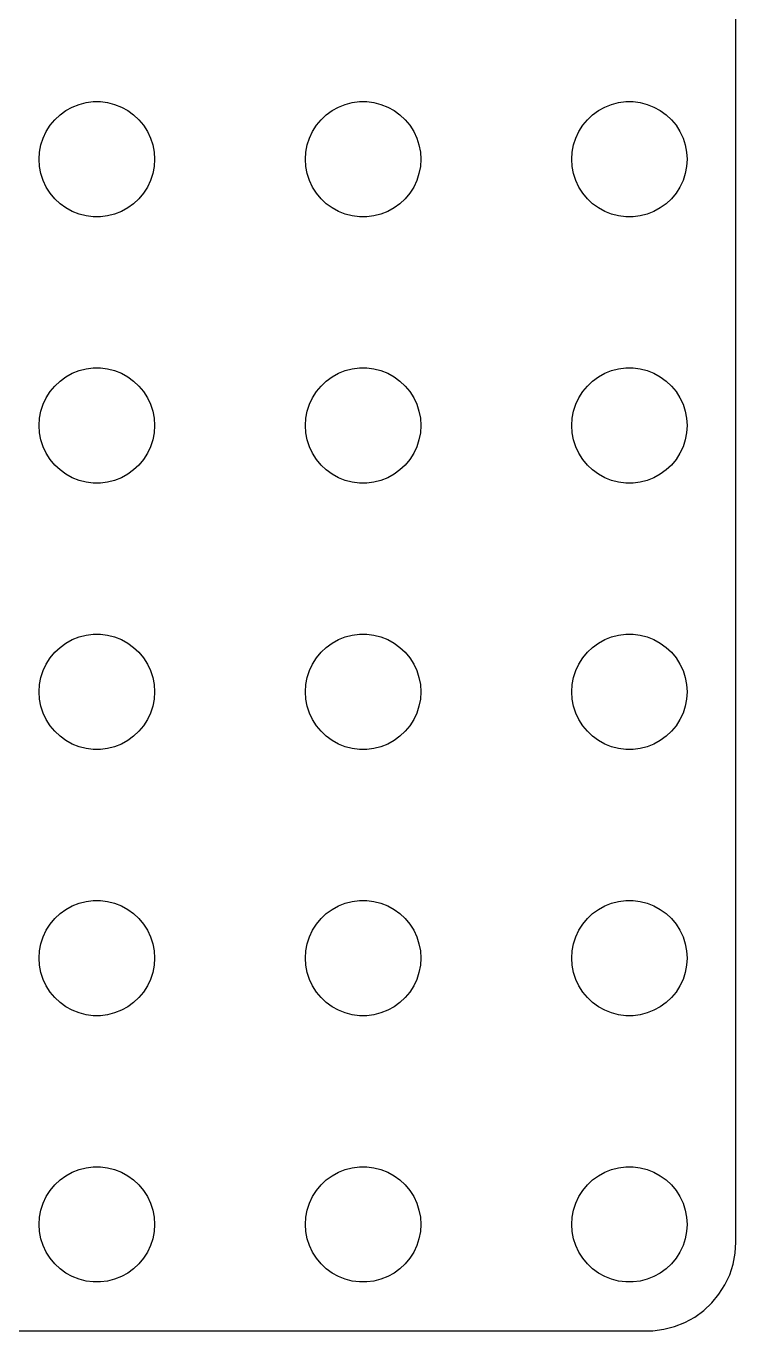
# Model space of a CAD drawing. Header units: metres. Extents: x 9 to 156, y 9 to 156.
# Drawn here: x 116 to 156, y 9 to 82.5 of the extents above; entities that cross this region are included whole.
import ezdxf

# ---------------------------------------------------------------- set-up
doc = ezdxf.new("R2010")
doc.units = ezdxf.units.M

msp = doc.modelspace()

# ---------------------------------------------------------------- linework, layer by layer
for p, q in [((156, 14), (156, 151)), ((118.259, 77.7441), (118.616, 77.9407)), ((118.616, 77.9407), (118.996, 78.0909)), ((118.996, 78.0909), (119.391, 78.1924)), ((119.391, 78.1924), (119.796, 78.2436)), ((119.796, 78.2436), (120.204, 78.2436)), ((120.204, 78.2436), (120.609, 78.1924)), ((120.609, 78.1924), (121.004, 78.0909)), ((121.004, 78.0909), (121.384, 77.9407)), ((121.384, 77.9407), (121.741, 77.7441)), ((133.259, 77.7441), (133.616, 77.9407)), ((133.616, 77.9407), (133.996, 78.0909)), ((133.996, 78.0909), (134.391, 78.1924)), ((134.391, 78.1924), (134.796, 78.2436)), ((134.796, 78.2436), (135.204, 78.2436)), ((135.204, 78.2436), (135.609, 78.1924)), ((135.609, 78.1924), (136.004, 78.0909)), ((136.004, 78.0909), (136.384, 77.9407)), ((136.384, 77.9407), (136.741, 77.7441)), ((148.259, 77.7441), (148.616, 77.9407)), ((148.616, 77.9407), (148.996, 78.0909)), ((148.996, 78.0909), (149.391, 78.1924)), ((149.391, 78.1924), (149.796, 78.2436)), ((149.796, 78.2436), (150.204, 78.2436)), ((150.204, 78.2436), (150.609, 78.1924)), ((150.609, 78.1924), (151.004, 78.0909)), ((151.004, 78.0909), (151.384, 77.9407)), ((151.384, 77.9407), (151.741, 77.7441)), ((117.371, 76.9103), (117.631, 77.2248)), ((117.631, 77.2248), (117.928, 77.5042)), ((117.928, 77.5042), (118.259, 77.7441)), ((121.741, 77.7441), (122.072, 77.5042)), ((122.072, 77.5042), (122.369, 77.2248)), ((122.369, 77.2248), (122.629, 76.9103)), ((132.371, 76.9103), (132.631, 77.2248)), ((132.631, 77.2248), (132.928, 77.5042)), ((132.928, 77.5042), (133.259, 77.7441)), ((136.741, 77.7441), (137.072, 77.5042)), ((137.072, 77.5042), (137.369, 77.2248)), ((137.369, 77.2248), (137.629, 76.9103)), ((147.371, 76.9103), (147.631, 77.2248)), ((147.631, 77.2248), (147.928, 77.5042)), ((147.928, 77.5042), (148.259, 77.7441)), ((151.741, 77.7441), (152.072, 77.5042)), ((152.072, 77.5042), (152.369, 77.2248)), ((152.369, 77.2248), (152.629, 76.9103)), ((116.978, 76.1964), (117.152, 76.5657)), ((117.152, 76.5657), (117.371, 76.9103)), ((122.629, 76.9103), (122.848, 76.5657)), ((122.848, 76.5657), (123.022, 76.1964)), ((131.978, 76.1964), (132.152, 76.5657)), ((132.152, 76.5657), (132.371, 76.9103)), ((137.629, 76.9103), (137.848, 76.5657)), ((137.848, 76.5657), (138.022, 76.1964)), ((146.978, 76.1964), (147.152, 76.5657)), ((147.152, 76.5657), (147.371, 76.9103)), ((152.629, 76.9103), (152.848, 76.5657)), ((152.848, 76.5657), (153.022, 76.1964)), ((116.776, 75.4073), (116.852, 75.8082)), ((116.852, 75.8082), (116.978, 76.1964)), ((123.022, 76.1964), (123.148, 75.8082)), ((123.148, 75.8082), (123.224, 75.4073)), ((131.776, 75.4073), (131.852, 75.8082)), ((131.852, 75.8082), (131.978, 76.1964)), ((138.022, 76.1964), (138.148, 75.8082)), ((138.148, 75.8082), (138.224, 75.4073)), ((146.776, 75.4073), (146.852, 75.8082)), ((146.852, 75.8082), (146.978, 76.1964)), ((153.022, 76.1964), (153.148, 75.8082)), ((153.148, 75.8082), (153.224, 75.4073)), ((116.75, 75), (116.776, 75.4073)), ((116.776, 74.5927), (116.75, 75)), ((123.224, 75.4073), (123.25, 75)), ((123.25, 75), (123.224, 74.5927)), ((131.75, 75), (131.776, 75.4073)), ((131.776, 74.5927), (131.75, 75)), ((138.224, 75.4073), (138.25, 75)), ((138.25, 75), (138.224, 74.5927)), ((146.75, 75), (146.776, 75.4073)), ((146.776, 74.5927), (146.75, 75)), ((153.224, 75.4073), (153.25, 75)), ((153.25, 75), (153.224, 74.5927)), ((116.852, 74.1918), (116.776, 74.5927)), ((123.224, 74.5927), (123.148, 74.1918)), ((131.852, 74.1918), (131.776, 74.5927)), ((138.224, 74.5927), (138.148, 74.1918)), ((146.852, 74.1918), (146.776, 74.5927)), ((153.224, 74.5927), (153.148, 74.1918)), ((116.978, 73.8036), (116.852, 74.1918)), ((117.152, 73.4343), (116.978, 73.8036)), ((123.022, 73.8036), (122.848, 73.4343)), ((123.148, 74.1918), (123.022, 73.8036)), ((131.978, 73.8036), (131.852, 74.1918)), ((132.152, 73.4343), (131.978, 73.8036)), ((138.022, 73.8036), (137.848, 73.4343)), ((138.148, 74.1918), (138.022, 73.8036)), ((146.978, 73.8036), (146.852, 74.1918)), ((147.152, 73.4343), (146.978, 73.8036)), ((153.022, 73.8036), (152.848, 73.4343)), ((153.148, 74.1918), (153.022, 73.8036)), ((117.371, 73.0897), (117.152, 73.4343)), ((117.631, 72.7752), (117.371, 73.0897)), ((117.928, 72.4958), (117.631, 72.7752)), ((122.369, 72.7752), (122.072, 72.4958)), ((122.629, 73.0897), (122.369, 72.7752)), ((122.848, 73.4343), (122.629, 73.0897)), ((132.371, 73.0897), (132.152, 73.4343)), ((132.631, 72.7752), (132.371, 73.0897)), ((132.928, 72.4958), (132.631, 72.7752)), ((137.369, 72.7752), (137.072, 72.4958)), ((137.629, 73.0897), (137.369, 72.7752)), ((137.848, 73.4343), (137.629, 73.0897)), ((147.371, 73.0897), (147.152, 73.4343)), ((147.631, 72.7752), (147.371, 73.0897)), ((147.928, 72.4958), (147.631, 72.7752)), ((152.369, 72.7752), (152.072, 72.4958)), ((152.629, 73.0897), (152.369, 72.7752)), ((152.848, 73.4343), (152.629, 73.0897)), ((118.259, 72.2559), (117.928, 72.4958)), ((118.616, 72.0593), (118.259, 72.2559)), ((118.996, 71.9091), (118.616, 72.0593)), ((121.384, 72.0593), (121.004, 71.9091)), ((121.741, 72.2559), (121.384, 72.0593)), ((122.072, 72.4958), (121.741, 72.2559)), ((133.259, 72.2559), (132.928, 72.4958)), ((133.616, 72.0593), (133.259, 72.2559)), ((133.996, 71.9091), (133.616, 72.0593)), ((136.384, 72.0593), (136.004, 71.9091)), ((136.741, 72.2559), (136.384, 72.0593)), ((137.072, 72.4958), (136.741, 72.2559)), ((148.259, 72.2559), (147.928, 72.4958)), ((148.616, 72.0593), (148.259, 72.2559)), ((148.996, 71.9091), (148.616, 72.0593)), ((151.384, 72.0593), (151.004, 71.9091)), ((151.741, 72.2559), (151.384, 72.0593)), ((152.072, 72.4958), (151.741, 72.2559)), ((119.391, 71.8076), (118.996, 71.9091)), ((119.796, 71.7564), (119.391, 71.8076)), ((120.204, 71.7564), (119.796, 71.7564)), ((120.609, 71.8076), (120.204, 71.7564)), ((121.004, 71.9091), (120.609, 71.8076)), ((134.391, 71.8076), (133.996, 71.9091)), ((134.796, 71.7564), (134.391, 71.8076)), ((135.204, 71.7564), (134.796, 71.7564)), ((135.609, 71.8076), (135.204, 71.7564)), ((136.004, 71.9091), (135.609, 71.8076)), ((149.391, 71.8076), (148.996, 71.9091)), ((149.796, 71.7564), (149.391, 71.8076)), ((150.204, 71.7564), (149.796, 71.7564)), ((150.609, 71.8076), (150.204, 71.7564)), ((151.004, 71.9091), (150.609, 71.8076)), ((119.391, 63.1924), (119.796, 63.2436)), ((119.796, 63.2436), (120.204, 63.2436)), ((120.204, 63.2436), (120.609, 63.1924)), ((134.391, 63.1924), (134.796, 63.2436)), ((134.796, 63.2436), (135.204, 63.2436)), ((135.204, 63.2436), (135.609, 63.1924)), ((149.391, 63.1924), (149.796, 63.2436)), ((149.796, 63.2436), (150.204, 63.2436)), ((150.204, 63.2436), (150.609, 63.1924)), ((117.631, 62.2248), (117.928, 62.5042)), ((117.928, 62.5042), (118.259, 62.7441)), ((118.259, 62.7441), (118.616, 62.9407)), ((118.616, 62.9407), (118.996, 63.0909)), ((118.996, 63.0909), (119.391, 63.1924)), ((120.609, 63.1924), (121.004, 63.0909)), ((121.004, 63.0909), (121.384, 62.9407)), ((121.384, 62.9407), (121.741, 62.7441)), ((121.741, 62.7441), (122.072, 62.5042)), ((122.072, 62.5042), (122.369, 62.2248)), ((132.631, 62.2248), (132.928, 62.5042)), ((132.928, 62.5042), (133.259, 62.7441)), ((133.259, 62.7441), (133.616, 62.9407)), ((133.616, 62.9407), (133.996, 63.0909)), ((133.996, 63.0909), (134.391, 63.1924)), ((135.609, 63.1924), (136.004, 63.0909)), ((136.004, 63.0909), (136.384, 62.9407)), ((136.384, 62.9407), (136.741, 62.7441)), ((136.741, 62.7441), (137.072, 62.5042)), ((137.072, 62.5042), (137.369, 62.2248)), ((147.631, 62.2248), (147.928, 62.5042)), ((147.928, 62.5042), (148.259, 62.7441)), ((148.259, 62.7441), (148.616, 62.9407)), ((148.616, 62.9407), (148.996, 63.0909)), ((148.996, 63.0909), (149.391, 63.1924)), ((150.609, 63.1924), (151.004, 63.0909)), ((151.004, 63.0909), (151.384, 62.9407)), ((151.384, 62.9407), (151.741, 62.7441)), ((151.741, 62.7441), (152.072, 62.5042)), ((152.072, 62.5042), (152.369, 62.2248)), ((117.152, 61.5657), (117.371, 61.9103)), ((117.371, 61.9103), (117.631, 62.2248)), ((122.369, 62.2248), (122.629, 61.9103)), ((122.629, 61.9103), (122.848, 61.5657)), ((132.152, 61.5657), (132.371, 61.9103)), ((132.371, 61.9103), (132.631, 62.2248)), ((137.369, 62.2248), (137.629, 61.9103)), ((137.629, 61.9103), (137.848, 61.5657)), ((147.152, 61.5657), (147.371, 61.9103)), ((147.371, 61.9103), (147.631, 62.2248)), ((152.369, 62.2248), (152.629, 61.9103)), ((152.629, 61.9103), (152.848, 61.5657)), ((116.852, 60.8082), (116.978, 61.1964)), ((116.978, 61.1964), (117.152, 61.5657)), ((122.848, 61.5657), (123.022, 61.1964)), ((123.022, 61.1964), (123.148, 60.8082)), ((131.852, 60.8082), (131.978, 61.1964)), ((131.978, 61.1964), (132.152, 61.5657)), ((137.848, 61.5657), (138.022, 61.1964)), ((138.022, 61.1964), (138.148, 60.8082)), ((146.852, 60.8082), (146.978, 61.1964)), ((146.978, 61.1964), (147.152, 61.5657)), ((152.848, 61.5657), (153.022, 61.1964)), ((153.022, 61.1964), (153.148, 60.8082)), ((116.75, 60), (116.776, 60.4073)), ((116.776, 60.4073), (116.852, 60.8082)), ((123.148, 60.8082), (123.224, 60.4073)), ((123.224, 60.4073), (123.25, 60)), ((131.75, 60), (131.776, 60.4073)), ((131.776, 60.4073), (131.852, 60.8082)), ((138.148, 60.8082), (138.224, 60.4073)), ((138.224, 60.4073), (138.25, 60)), ((146.75, 60), (146.776, 60.4073)), ((146.776, 60.4073), (146.852, 60.8082)), ((153.148, 60.8082), (153.224, 60.4073)), ((153.224, 60.4073), (153.25, 60)), ((116.776, 59.5927), (116.75, 60)), ((116.852, 59.1918), (116.776, 59.5927)), ((123.224, 59.5927), (123.148, 59.1918)), ((123.25, 60), (123.224, 59.5927)), ((131.776, 59.5927), (131.75, 60)), ((131.852, 59.1918), (131.776, 59.5927)), ((138.224, 59.5927), (138.148, 59.1918)), ((138.25, 60), (138.224, 59.5927)), ((146.776, 59.5927), (146.75, 60)), ((146.852, 59.1918), (146.776, 59.5927)), ((153.224, 59.5927), (153.148, 59.1918)), ((153.25, 60), (153.224, 59.5927)), ((116.978, 58.8036), (116.852, 59.1918)), ((117.152, 58.4343), (116.978, 58.8036)), ((123.022, 58.8036), (122.848, 58.4343)), ((123.148, 59.1918), (123.022, 58.8036)), ((131.978, 58.8036), (131.852, 59.1918)), ((132.152, 58.4343), (131.978, 58.8036)), ((138.022, 58.8036), (137.848, 58.4343)), ((138.148, 59.1918), (138.022, 58.8036)), ((146.978, 58.8036), (146.852, 59.1918)), ((147.152, 58.4343), (146.978, 58.8036)), ((153.022, 58.8036), (152.848, 58.4343)), ((153.148, 59.1918), (153.022, 58.8036)), ((117.371, 58.0897), (117.152, 58.4343)), ((117.631, 57.7752), (117.371, 58.0897)), ((122.629, 58.0897), (122.369, 57.7752)), ((122.848, 58.4343), (122.629, 58.0897)), ((132.371, 58.0897), (132.152, 58.4343)), ((132.631, 57.7752), (132.371, 58.0897)), ((137.629, 58.0897), (137.369, 57.7752)), ((137.848, 58.4343), (137.629, 58.0897)), ((147.371, 58.0897), (147.152, 58.4343)), ((147.631, 57.7752), (147.371, 58.0897)), ((152.629, 58.0897), (152.369, 57.7752)), ((152.848, 58.4343), (152.629, 58.0897)), ((117.928, 57.4958), (117.631, 57.7752)), ((118.259, 57.2559), (117.928, 57.4958)), ((122.072, 57.4958), (121.741, 57.2559)), ((122.369, 57.7752), (122.072, 57.4958)), ((132.928, 57.4958), (132.631, 57.7752)), ((133.259, 57.2559), (132.928, 57.4958)), ((137.072, 57.4958), (136.741, 57.2559)), ((137.369, 57.7752), (137.072, 57.4958)), ((147.928, 57.4958), (147.631, 57.7752)), ((148.259, 57.2559), (147.928, 57.4958)), ((152.072, 57.4958), (151.741, 57.2559)), ((152.369, 57.7752), (152.072, 57.4958)), ((118.616, 57.0593), (118.259, 57.2559)), ((118.996, 56.9091), (118.616, 57.0593)), ((119.391, 56.8076), (118.996, 56.9091)), ((119.796, 56.7564), (119.391, 56.8076)), ((120.204, 56.7564), (119.796, 56.7564)), ((120.609, 56.8076), (120.204, 56.7564)), ((121.004, 56.9091), (120.609, 56.8076)), ((121.384, 57.0593), (121.004, 56.9091)), ((121.741, 57.2559), (121.384, 57.0593)), ((133.616, 57.0593), (133.259, 57.2559)), ((133.996, 56.9091), (133.616, 57.0593)), ((134.391, 56.8076), (133.996, 56.9091)), ((134.796, 56.7564), (134.391, 56.8076)), ((135.204, 56.7564), (134.796, 56.7564)), ((135.609, 56.8076), (135.204, 56.7564)), ((136.004, 56.9091), (135.609, 56.8076)), ((136.384, 57.0593), (136.004, 56.9091)), ((136.741, 57.2559), (136.384, 57.0593)), ((148.616, 57.0593), (148.259, 57.2559)), ((148.996, 56.9091), (148.616, 57.0593)), ((149.391, 56.8076), (148.996, 56.9091)), ((149.796, 56.7564), (149.391, 56.8076)), ((150.204, 56.7564), (149.796, 56.7564)), ((150.609, 56.8076), (150.204, 56.7564)), ((151.004, 56.9091), (150.609, 56.8076)), ((151.384, 57.0593), (151.004, 56.9091)), ((151.741, 57.2559), (151.384, 57.0593)), ((118.259, 47.7441), (118.616, 47.9407)), ((118.616, 47.9407), (118.996, 48.0909)), ((118.996, 48.0909), (119.391, 48.1924)), ((119.391, 48.1924), (119.796, 48.2436)), ((119.796, 48.2436), (120.204, 48.2436)), ((120.204, 48.2436), (120.609, 48.1924)), ((120.609, 48.1924), (121.004, 48.0909)), ((121.004, 48.0909), (121.384, 47.9407)), ((121.384, 47.9407), (121.741, 47.7441)), ((133.259, 47.7441), (133.616, 47.9407)), ((133.616, 47.9407), (133.996, 48.0909)), ((133.996, 48.0909), (134.391, 48.1924)), ((134.391, 48.1924), (134.796, 48.2436)), ((134.796, 48.2436), (135.204, 48.2436)), ((135.204, 48.2436), (135.609, 48.1924)), ((135.609, 48.1924), (136.004, 48.0909)), ((136.004, 48.0909), (136.384, 47.9407)), ((136.384, 47.9407), (136.741, 47.7441)), ((148.259, 47.7441), (148.616, 47.9407)), ((148.616, 47.9407), (148.996, 48.0909)), ((148.996, 48.0909), (149.391, 48.1924)), ((149.391, 48.1924), (149.796, 48.2436)), ((149.796, 48.2436), (150.204, 48.2436)), ((150.204, 48.2436), (150.609, 48.1924)), ((150.609, 48.1924), (151.004, 48.0909)), ((151.004, 48.0909), (151.384, 47.9407)), ((151.384, 47.9407), (151.741, 47.7441)), ((117.371, 46.9103), (117.631, 47.2248)), ((117.631, 47.2248), (117.928, 47.5042)), ((117.928, 47.5042), (118.259, 47.7441)), ((121.741, 47.7441), (122.072, 47.5042)), ((122.072, 47.5042), (122.369, 47.2248)), ((122.369, 47.2248), (122.629, 46.9103)), ((132.371, 46.9103), (132.631, 47.2248)), ((132.631, 47.2248), (132.928, 47.5042)), ((132.928, 47.5042), (133.259, 47.7441)), ((136.741, 47.7441), (137.072, 47.5042)), ((137.072, 47.5042), (137.369, 47.2248)), ((137.369, 47.2248), (137.629, 46.9103)), ((147.371, 46.9103), (147.631, 47.2248)), ((147.631, 47.2248), (147.928, 47.5042)), ((147.928, 47.5042), (148.259, 47.7441)), ((151.741, 47.7441), (152.072, 47.5042)), ((152.072, 47.5042), (152.369, 47.2248)), ((152.369, 47.2248), (152.629, 46.9103)), ((116.978, 46.1964), (117.152, 46.5657)), ((117.152, 46.5657), (117.371, 46.9103)), ((122.629, 46.9103), (122.848, 46.5657)), ((122.848, 46.5657), (123.022, 46.1964)), ((131.978, 46.1964), (132.152, 46.5657)), ((132.152, 46.5657), (132.371, 46.9103)), ((137.629, 46.9103), (137.848, 46.5657)), ((137.848, 46.5657), (138.022, 46.1964)), ((146.978, 46.1964), (147.152, 46.5657)), ((147.152, 46.5657), (147.371, 46.9103)), ((152.629, 46.9103), (152.848, 46.5657)), ((152.848, 46.5657), (153.022, 46.1964)), ((116.776, 45.4073), (116.852, 45.8082)), ((116.852, 45.8082), (116.978, 46.1964)), ((123.022, 46.1964), (123.148, 45.8082)), ((123.148, 45.8082), (123.224, 45.4073)), ((131.776, 45.4073), (131.852, 45.8082)), ((131.852, 45.8082), (131.978, 46.1964)), ((138.022, 46.1964), (138.148, 45.8082)), ((138.148, 45.8082), (138.224, 45.4073)), ((146.776, 45.4073), (146.852, 45.8082)), ((146.852, 45.8082), (146.978, 46.1964)), ((153.022, 46.1964), (153.148, 45.8082)), ((153.148, 45.8082), (153.224, 45.4073)), ((116.75, 45), (116.776, 45.4073)), ((116.776, 44.5927), (116.75, 45)), ((123.224, 45.4073), (123.25, 45)), ((123.25, 45), (123.224, 44.5927)), ((131.75, 45), (131.776, 45.4073)), ((131.776, 44.5927), (131.75, 45)), ((138.224, 45.4073), (138.25, 45)), ((138.25, 45), (138.224, 44.5927)), ((146.75, 45), (146.776, 45.4073)), ((146.776, 44.5927), (146.75, 45)), ((153.224, 45.4073), (153.25, 45)), ((153.25, 45), (153.224, 44.5927)), ((116.852, 44.1918), (116.776, 44.5927)), ((116.978, 43.8036), (116.852, 44.1918)), ((123.148, 44.1918), (123.022, 43.8036)), ((123.224, 44.5927), (123.148, 44.1918)), ((131.852, 44.1918), (131.776, 44.5927)), ((131.978, 43.8036), (131.852, 44.1918)), ((138.148, 44.1918), (138.022, 43.8036)), ((138.224, 44.5927), (138.148, 44.1918)), ((146.852, 44.1918), (146.776, 44.5927)), ((146.978, 43.8036), (146.852, 44.1918)), ((153.148, 44.1918), (153.022, 43.8036)), ((153.224, 44.5927), (153.148, 44.1918)), ((117.152, 43.4343), (116.978, 43.8036)), ((117.371, 43.0897), (117.152, 43.4343)), ((122.848, 43.4343), (122.629, 43.0897)), ((123.022, 43.8036), (122.848, 43.4343)), ((132.152, 43.4343), (131.978, 43.8036)), ((132.371, 43.0897), (132.152, 43.4343)), ((137.848, 43.4343), (137.629, 43.0897)), ((138.022, 43.8036), (137.848, 43.4343)), ((147.152, 43.4343), (146.978, 43.8036)), ((147.371, 43.0897), (147.152, 43.4343)), ((152.848, 43.4343), (152.629, 43.0897)), ((153.022, 43.8036), (152.848, 43.4343)), ((117.631, 42.7752), (117.371, 43.0897)), ((117.928, 42.4958), (117.631, 42.7752)), ((122.369, 42.7752), (122.072, 42.4958)), ((122.629, 43.0897), (122.369, 42.7752)), ((132.631, 42.7752), (132.371, 43.0897)), ((132.928, 42.4958), (132.631, 42.7752)), ((137.369, 42.7752), (137.072, 42.4958)), ((137.629, 43.0897), (137.369, 42.7752)), ((147.631, 42.7752), (147.371, 43.0897)), ((147.928, 42.4958), (147.631, 42.7752)), ((152.369, 42.7752), (152.072, 42.4958)), ((152.629, 43.0897), (152.369, 42.7752)), ((118.259, 42.2559), (117.928, 42.4958)), ((118.616, 42.0593), (118.259, 42.2559)), ((118.996, 41.9091), (118.616, 42.0593)), ((119.391, 41.8076), (118.996, 41.9091)), ((121.004, 41.9091), (120.609, 41.8076)), ((121.384, 42.0593), (121.004, 41.9091)), ((121.741, 42.2559), (121.384, 42.0593)), ((122.072, 42.4958), (121.741, 42.2559)), ((133.259, 42.2559), (132.928, 42.4958)), ((133.616, 42.0593), (133.259, 42.2559)), ((133.996, 41.9091), (133.616, 42.0593)), ((134.391, 41.8076), (133.996, 41.9091)), ((136.004, 41.9091), (135.609, 41.8076)), ((136.384, 42.0593), (136.004, 41.9091)), ((136.741, 42.2559), (136.384, 42.0593)), ((137.072, 42.4958), (136.741, 42.2559)), ((148.259, 42.2559), (147.928, 42.4958)), ((148.616, 42.0593), (148.259, 42.2559)), ((148.996, 41.9091), (148.616, 42.0593)), ((149.391, 41.8076), (148.996, 41.9091)), ((151.004, 41.9091), (150.609, 41.8076)), ((151.384, 42.0593), (151.004, 41.9091)), ((151.741, 42.2559), (151.384, 42.0593)), ((152.072, 42.4958), (151.741, 42.2559)), ((119.796, 41.7564), (119.391, 41.8076)), ((120.204, 41.7564), (119.796, 41.7564)), ((120.609, 41.8076), (120.204, 41.7564)), ((134.796, 41.7564), (134.391, 41.8076)), ((135.204, 41.7564), (134.796, 41.7564)), ((135.609, 41.8076), (135.204, 41.7564)), ((149.796, 41.7564), (149.391, 41.8076)), ((150.204, 41.7564), (149.796, 41.7564)), ((150.609, 41.8076), (150.204, 41.7564)), ((118.616, 32.9407), (118.996, 33.0909)), ((118.996, 33.0909), (119.391, 33.1924)), ((119.391, 33.1924), (119.796, 33.2436)), ((119.796, 33.2436), (120.204, 33.2436)), ((120.204, 33.2436), (120.609, 33.1924)), ((120.609, 33.1924), (121.004, 33.0909)), ((121.004, 33.0909), (121.384, 32.9407)), ((133.616, 32.9407), (133.996, 33.0909)), ((133.996, 33.0909), (134.391, 33.1924)), ((134.391, 33.1924), (134.796, 33.2436)), ((134.796, 33.2436), (135.204, 33.2436)), ((135.204, 33.2436), (135.609, 33.1924)), ((135.609, 33.1924), (136.004, 33.0909)), ((136.004, 33.0909), (136.384, 32.9407)), ((148.616, 32.9407), (148.996, 33.0909)), ((148.996, 33.0909), (149.391, 33.1924)), ((149.391, 33.1924), (149.796, 33.2436)), ((149.796, 33.2436), (150.204, 33.2436)), ((150.204, 33.2436), (150.609, 33.1924)), ((150.609, 33.1924), (151.004, 33.0909)), ((151.004, 33.0909), (151.384, 32.9407)), ((117.631, 32.2248), (117.928, 32.5042)), ((117.928, 32.5042), (118.259, 32.7441)), ((118.259, 32.7441), (118.616, 32.9407)), ((121.384, 32.9407), (121.741, 32.7441)), ((121.741, 32.7441), (122.072, 32.5042)), ((122.072, 32.5042), (122.369, 32.2248)), ((132.631, 32.2248), (132.928, 32.5042)), ((132.928, 32.5042), (133.259, 32.7441)), ((133.259, 32.7441), (133.616, 32.9407)), ((136.384, 32.9407), (136.741, 32.7441)), ((136.741, 32.7441), (137.072, 32.5042)), ((137.072, 32.5042), (137.369, 32.2248)), ((147.631, 32.2248), (147.928, 32.5042)), ((147.928, 32.5042), (148.259, 32.7441)), ((148.259, 32.7441), (148.616, 32.9407)), ((151.384, 32.9407), (151.741, 32.7441)), ((151.741, 32.7441), (152.072, 32.5042)), ((152.072, 32.5042), (152.369, 32.2248)), ((117.152, 31.5657), (117.371, 31.9103)), ((117.371, 31.9103), (117.631, 32.2248)), ((122.369, 32.2248), (122.629, 31.9103)), ((122.629, 31.9103), (122.848, 31.5657)), ((132.152, 31.5657), (132.371, 31.9103)), ((132.371, 31.9103), (132.631, 32.2248)), ((137.369, 32.2248), (137.629, 31.9103)), ((137.629, 31.9103), (137.848, 31.5657)), ((147.152, 31.5657), (147.371, 31.9103)), ((147.371, 31.9103), (147.631, 32.2248)), ((152.369, 32.2248), (152.629, 31.9103)), ((152.629, 31.9103), (152.848, 31.5657)), ((116.852, 30.8082), (116.978, 31.1964)), ((116.978, 31.1964), (117.152, 31.5657)), ((122.848, 31.5657), (123.022, 31.1964)), ((123.022, 31.1964), (123.148, 30.8082)), ((131.852, 30.8082), (131.978, 31.1964)), ((131.978, 31.1964), (132.152, 31.5657)), ((137.848, 31.5657), (138.022, 31.1964)), ((138.022, 31.1964), (138.148, 30.8082)), ((146.852, 30.8082), (146.978, 31.1964)), ((146.978, 31.1964), (147.152, 31.5657)), ((152.848, 31.5657), (153.022, 31.1964)), ((153.022, 31.1964), (153.148, 30.8082)), ((116.75, 30), (116.776, 30.4073)), ((116.776, 30.4073), (116.852, 30.8082)), ((123.148, 30.8082), (123.224, 30.4073)), ((123.224, 30.4073), (123.25, 30)), ((131.75, 30), (131.776, 30.4073)), ((131.776, 30.4073), (131.852, 30.8082)), ((138.148, 30.8082), (138.224, 30.4073)), ((138.224, 30.4073), (138.25, 30)), ((146.75, 30), (146.776, 30.4073)), ((146.776, 30.4073), (146.852, 30.8082)), ((153.148, 30.8082), (153.224, 30.4073)), ((153.224, 30.4073), (153.25, 30)), ((116.776, 29.5927), (116.75, 30)), ((116.852, 29.1918), (116.776, 29.5927)), ((123.224, 29.5927), (123.148, 29.1918)), ((123.25, 30), (123.224, 29.5927)), ((131.776, 29.5927), (131.75, 30)), ((131.852, 29.1918), (131.776, 29.5927)), ((138.224, 29.5927), (138.148, 29.1918)), ((138.25, 30), (138.224, 29.5927)), ((146.776, 29.5927), (146.75, 30)), ((146.852, 29.1918), (146.776, 29.5927)), ((153.224, 29.5927), (153.148, 29.1918)), ((153.25, 30), (153.224, 29.5927)), ((116.978, 28.8036), (116.852, 29.1918)), ((117.152, 28.4343), (116.978, 28.8036)), ((123.022, 28.8036), (122.848, 28.4343)), ((123.148, 29.1918), (123.022, 28.8036)), ((131.978, 28.8036), (131.852, 29.1918)), ((132.152, 28.4343), (131.978, 28.8036)), ((138.022, 28.8036), (137.848, 28.4343)), ((138.148, 29.1918), (138.022, 28.8036)), ((146.978, 28.8036), (146.852, 29.1918)), ((147.152, 28.4343), (146.978, 28.8036)), ((153.022, 28.8036), (152.848, 28.4343)), ((153.148, 29.1918), (153.022, 28.8036)), ((117.371, 28.0897), (117.152, 28.4343)), ((117.631, 27.7752), (117.371, 28.0897)), ((122.629, 28.0897), (122.369, 27.7752)), ((122.848, 28.4343), (122.629, 28.0897)), ((132.371, 28.0897), (132.152, 28.4343)), ((132.631, 27.7752), (132.371, 28.0897)), ((137.629, 28.0897), (137.369, 27.7752)), ((137.848, 28.4343), (137.629, 28.0897)), ((147.371, 28.0897), (147.152, 28.4343)), ((147.631, 27.7752), (147.371, 28.0897)), ((152.629, 28.0897), (152.369, 27.7752)), ((152.848, 28.4343), (152.629, 28.0897)), ((117.928, 27.4958), (117.631, 27.7752)), ((118.259, 27.2559), (117.928, 27.4958)), ((118.616, 27.0593), (118.259, 27.2559)), ((121.741, 27.2559), (121.384, 27.0593)), ((122.072, 27.4958), (121.741, 27.2559)), ((122.369, 27.7752), (122.072, 27.4958)), ((132.928, 27.4958), (132.631, 27.7752)), ((133.259, 27.2559), (132.928, 27.4958)), ((133.616, 27.0593), (133.259, 27.2559)), ((136.741, 27.2559), (136.384, 27.0593)), ((137.072, 27.4958), (136.741, 27.2559)), ((137.369, 27.7752), (137.072, 27.4958)), ((147.928, 27.4958), (147.631, 27.7752)), ((148.259, 27.2559), (147.928, 27.4958)), ((148.616, 27.0593), (148.259, 27.2559)), ((151.741, 27.2559), (151.384, 27.0593)), ((152.072, 27.4958), (151.741, 27.2559)), ((152.369, 27.7752), (152.072, 27.4958)), ((118.996, 26.9091), (118.616, 27.0593)), ((119.391, 26.8076), (118.996, 26.9091)), ((119.796, 26.7564), (119.391, 26.8076)), ((120.204, 26.7564), (119.796, 26.7564)), ((120.609, 26.8076), (120.204, 26.7564)), ((121.004, 26.9091), (120.609, 26.8076)), ((121.384, 27.0593), (121.004, 26.9091)), ((133.996, 26.9091), (133.616, 27.0593)), ((134.391, 26.8076), (133.996, 26.9091)), ((134.796, 26.7564), (134.391, 26.8076)), ((135.204, 26.7564), (134.796, 26.7564)), ((135.609, 26.8076), (135.204, 26.7564)), ((136.004, 26.9091), (135.609, 26.8076)), ((136.384, 27.0593), (136.004, 26.9091)), ((148.996, 26.9091), (148.616, 27.0593)), ((149.391, 26.8076), (148.996, 26.9091)), ((149.796, 26.7564), (149.391, 26.8076)), ((150.204, 26.7564), (149.796, 26.7564)), ((150.609, 26.8076), (150.204, 26.7564)), ((151.004, 26.9091), (150.609, 26.8076)), ((151.384, 27.0593), (151.004, 26.9091)), ((117.928, 17.5042), (118.259, 17.7441)), ((118.259, 17.7441), (118.616, 17.9407)), ((118.616, 17.9407), (118.996, 18.0909)), ((118.996, 18.0909), (119.391, 18.1924)), ((119.391, 18.1924), (119.796, 18.2436)), ((119.796, 18.2436), (120.204, 18.2436)), ((120.204, 18.2436), (120.609, 18.1924)), ((120.609, 18.1924), (121.004, 18.0909)), ((121.004, 18.0909), (121.384, 17.9407)), ((121.384, 17.9407), (121.741, 17.7441)), ((121.741, 17.7441), (122.072, 17.5042)), ((132.928, 17.5042), (133.259, 17.7441)), ((133.259, 17.7441), (133.616, 17.9407)), ((133.616, 17.9407), (133.996, 18.0909)), ((133.996, 18.0909), (134.391, 18.1924)), ((134.391, 18.1924), (134.796, 18.2436)), ((134.796, 18.2436), (135.204, 18.2436)), ((135.204, 18.2436), (135.609, 18.1924)), ((135.609, 18.1924), (136.004, 18.0909)), ((136.004, 18.0909), (136.384, 17.9407)), ((136.384, 17.9407), (136.741, 17.7441)), ((136.741, 17.7441), (137.072, 17.5042)), ((147.928, 17.5042), (148.259, 17.7441)), ((148.259, 17.7441), (148.616, 17.9407)), ((148.616, 17.9407), (148.996, 18.0909)), ((148.996, 18.0909), (149.391, 18.1924)), ((149.391, 18.1924), (149.796, 18.2436)), ((149.796, 18.2436), (150.204, 18.2436)), ((150.204, 18.2436), (150.609, 18.1924)), ((150.609, 18.1924), (151.004, 18.0909)), ((151.004, 18.0909), (151.384, 17.9407)), ((151.384, 17.9407), (151.741, 17.7441)), ((151.741, 17.7441), (152.072, 17.5042)), ((117.152, 16.5657), (117.371, 16.9103)), ((117.371, 16.9103), (117.631, 17.2248)), ((117.631, 17.2248), (117.928, 17.5042)), ((122.072, 17.5042), (122.369, 17.2248)), ((122.369, 17.2248), (122.629, 16.9103)), ((122.629, 16.9103), (122.848, 16.5657)), ((132.152, 16.5657), (132.371, 16.9103)), ((132.371, 16.9103), (132.631, 17.2248)), ((132.631, 17.2248), (132.928, 17.5042)), ((137.072, 17.5042), (137.369, 17.2248)), ((137.369, 17.2248), (137.629, 16.9103)), ((137.629, 16.9103), (137.848, 16.5657)), ((147.152, 16.5657), (147.371, 16.9103)), ((147.371, 16.9103), (147.631, 17.2248)), ((147.631, 17.2248), (147.928, 17.5042)), ((152.072, 17.5042), (152.369, 17.2248)), ((152.369, 17.2248), (152.629, 16.9103)), ((152.629, 16.9103), (152.848, 16.5657)), ((116.852, 15.8082), (116.978, 16.1964)), ((116.978, 16.1964), (117.152, 16.5657)), ((122.848, 16.5657), (123.022, 16.1964)), ((123.022, 16.1964), (123.148, 15.8082)), ((131.852, 15.8082), (131.978, 16.1964)), ((131.978, 16.1964), (132.152, 16.5657)), ((137.848, 16.5657), (138.022, 16.1964)), ((138.022, 16.1964), (138.148, 15.8082)), ((146.852, 15.8082), (146.978, 16.1964)), ((146.978, 16.1964), (147.152, 16.5657)), ((152.848, 16.5657), (153.022, 16.1964)), ((153.022, 16.1964), (153.148, 15.8082)), ((116.776, 15.4073), (116.852, 15.8082)), ((123.148, 15.8082), (123.224, 15.4073)), ((131.776, 15.4073), (131.852, 15.8082)), ((138.148, 15.8082), (138.224, 15.4073)), ((146.776, 15.4073), (146.852, 15.8082)), ((153.148, 15.8082), (153.224, 15.4073)), ((116.75, 15), (116.776, 15.4073)), ((116.776, 14.5927), (116.75, 15)), ((123.224, 15.4073), (123.25, 15)), ((123.25, 15), (123.224, 14.5927)), ((131.75, 15), (131.776, 15.4073)), ((131.776, 14.5927), (131.75, 15)), ((138.224, 15.4073), (138.25, 15)), ((138.25, 15), (138.224, 14.5927)), ((146.75, 15), (146.776, 15.4073)), ((146.776, 14.5927), (146.75, 15)), ((153.224, 15.4073), (153.25, 15)), ((153.25, 15), (153.224, 14.5927)), ((116.852, 14.1918), (116.776, 14.5927)), ((116.978, 13.8036), (116.852, 14.1918)), ((123.148, 14.1918), (123.022, 13.8036)), ((123.224, 14.5927), (123.148, 14.1918)), ((131.852, 14.1918), (131.776, 14.5927)), ((131.978, 13.8036), (131.852, 14.1918)), ((138.148, 14.1918), (138.022, 13.8036)), ((138.224, 14.5927), (138.148, 14.1918)), ((146.852, 14.1918), (146.776, 14.5927)), ((146.978, 13.8036), (146.852, 14.1918)), ((153.148, 14.1918), (153.022, 13.8036)), ((153.224, 14.5927), (153.148, 14.1918)), ((155.961, 13.3733), (156, 14)), ((117.152, 13.4343), (116.978, 13.8036)), ((117.371, 13.0897), (117.152, 13.4343)), ((122.848, 13.4343), (122.629, 13.0897)), ((123.022, 13.8036), (122.848, 13.4343)), ((132.152, 13.4343), (131.978, 13.8036)), ((132.371, 13.0897), (132.152, 13.4343)), ((137.848, 13.4343), (137.629, 13.0897)), ((138.022, 13.8036), (137.848, 13.4343)), ((147.152, 13.4343), (146.978, 13.8036)), ((147.371, 13.0897), (147.152, 13.4343)), ((152.848, 13.4343), (152.629, 13.0897)), ((153.022, 13.8036), (152.848, 13.4343)), ((155.843, 12.7565), (155.961, 13.3733)), ((117.631, 12.7752), (117.371, 13.0897)), ((117.928, 12.4958), (117.631, 12.7752)), ((118.259, 12.2559), (117.928, 12.4958)), ((122.072, 12.4958), (121.741, 12.2559)), ((122.369, 12.7752), (122.072, 12.4958)), ((122.629, 13.0897), (122.369, 12.7752)), ((132.631, 12.7752), (132.371, 13.0897)), ((132.928, 12.4958), (132.631, 12.7752)), ((133.259, 12.2559), (132.928, 12.4958)), ((137.072, 12.4958), (136.741, 12.2559)), ((137.369, 12.7752), (137.072, 12.4958)), ((137.629, 13.0897), (137.369, 12.7752)), ((147.631, 12.7752), (147.371, 13.0897)), ((147.928, 12.4958), (147.631, 12.7752)), ((148.259, 12.2559), (147.928, 12.4958)), ((152.072, 12.4958), (151.741, 12.2559)), ((152.369, 12.7752), (152.072, 12.4958)), ((152.629, 13.0897), (152.369, 12.7752)), ((155.649, 12.1594), (155.843, 12.7565)), ((118.616, 12.0593), (118.259, 12.2559)), ((118.996, 11.9091), (118.616, 12.0593)), ((119.391, 11.8076), (118.996, 11.9091)), ((119.796, 11.7564), (119.391, 11.8076)), ((120.609, 11.8076), (120.204, 11.7564)), ((121.004, 11.9091), (120.609, 11.8076)), ((121.384, 12.0593), (121.004, 11.9091)), ((121.741, 12.2559), (121.384, 12.0593)), ((133.616, 12.0593), (133.259, 12.2559)), ((133.996, 11.9091), (133.616, 12.0593)), ((134.391, 11.8076), (133.996, 11.9091)), ((134.796, 11.7564), (134.391, 11.8076)), ((135.609, 11.8076), (135.204, 11.7564)), ((136.004, 11.9091), (135.609, 11.8076)), ((136.384, 12.0593), (136.004, 11.9091)), ((136.741, 12.2559), (136.384, 12.0593)), ((148.616, 12.0593), (148.259, 12.2559)), ((148.996, 11.9091), (148.616, 12.0593)), ((149.391, 11.8076), (148.996, 11.9091)), ((149.796, 11.7564), (149.391, 11.8076)), ((150.609, 11.8076), (150.204, 11.7564)), ((151.004, 11.9091), (150.609, 11.8076)), ((151.384, 12.0593), (151.004, 11.9091)), ((151.741, 12.2559), (151.384, 12.0593)), ((155.382, 11.5912), (155.649, 12.1594)), ((120.204, 11.7564), (119.796, 11.7564)), ((135.204, 11.7564), (134.796, 11.7564)), ((150.204, 11.7564), (149.796, 11.7564)), ((154.645, 10.5773), (155.045, 11.0611)), ((155.045, 11.0611), (155.382, 11.5912)), ((154.187, 10.1474), (154.645, 10.5773)), ((153.129, 9.4759), (153.679, 9.7783)), ((153.679, 9.7783), (154.187, 10.1474)), ((14, 9), (151, 9)), ((151, 9.0099), (151.314, 9.0099)), ((151, 9), (151, 9.0099)), ((151.314, 9.0099), (151.937, 9.0886)), ((151.937, 9.0886), (152.545, 9.2447)), ((152.545, 9.2447), (153.129, 9.4759))]:
    msp.add_line(p, q)

doc.saveas('drawing.dxf')
